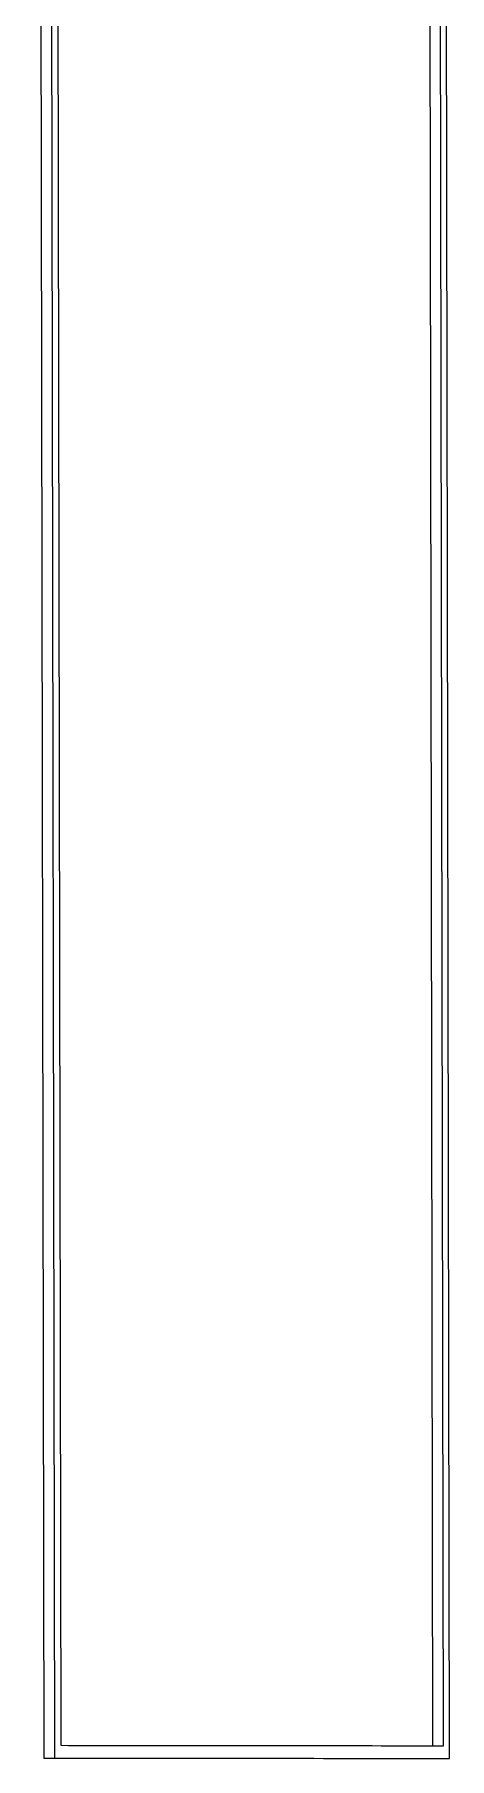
# Model space of a CAD drawing. Header units: millimetres. Extents: x 2104 to 4053, y 855 to 2233.
# Drawn here: x 3008.59 to 3010.22, y 1064.6 to 1071.38 of the extents above; entities that cross this region are included whole.
import ezdxf

# ---------------------------------------------------------------- set-up
doc = ezdxf.new("R2010")
doc.units = ezdxf.units.MM

msp = doc.modelspace()

# ---------------------------------------------------------------- linework, layer by layer
at = {"color": 7, "linetype": 'Continuous', "lineweight": 25}
for p, q in [((3008.5865, 1086.736), (3008.6238, 1064.603)), ((3008.628, 1086.7361), (3008.6654, 1064.6031)), ((3008.6535, 1086.686), (3008.6907, 1064.6531)), ((3010.1155, 1086.6843), (3010.1526, 1064.6513)), ((3010.195, 1064.6514), (3010.1579, 1086.6844)), ((3010.2191, 1064.6014), (3010.1818, 1086.7343)), ((3008.6238, 1064.603), (3010.1761, 1064.6013)), ((3008.624, 1064.603), (3008.6654, 1064.6031)), ((3010.1767, 1064.6013), (3010.2191, 1064.6014))]:
    msp.add_line(p, q, dxfattribs=at)
for points, knots in [([(3008.6907, 1064.6531), (3008.8495, 1064.6529), (3009.1673, 1064.6526), (3009.6698, 1064.6521), (3010.0085, 1064.6517), (3010.195, 1064.6514)], [0, 0, 0, 0, 0.3099206, 0.6198411, 1, 1, 1, 1]), ([(3008.6654, 1064.6031), (3008.8244, 1064.603), (3009.1425, 1064.6026), (3009.662, 1064.6021), (3010.0165, 1064.6016), (3010.2191, 1064.6014)], [0, 0, 0, 0, 0.300081, 0.600162, 1, 1, 1, 1])]:
    msp.add_open_spline(points, degree=3, knots=knots, dxfattribs=at)

doc.saveas('drawing.dxf')
